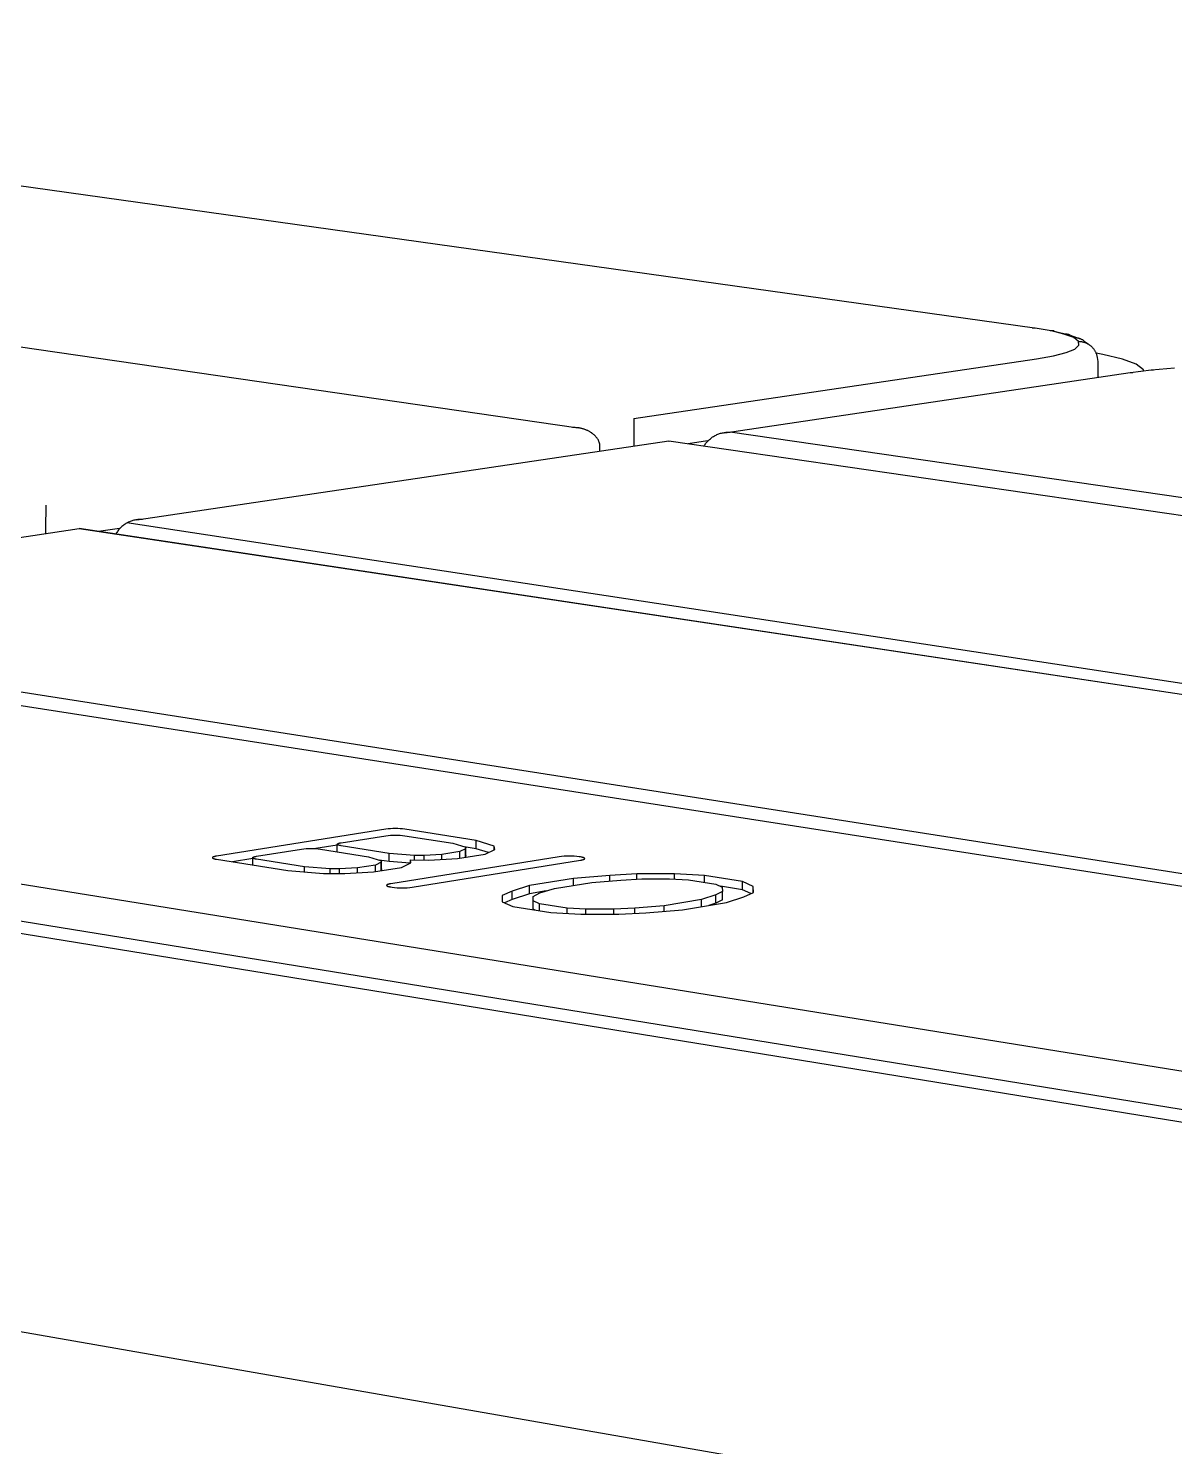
# Model space of a CAD drawing. Header units: millimetres. Extents: x 1287 to 5317, y -239 to 2577.
# Drawn here: x 2358.3 to 2470.3, y 883.4 to 1022.1 of the extents above; entities that cross this region are included whole.
import ezdxf

# ---------------------------------------------------------------- set-up
doc = ezdxf.new("R2010")
doc.units = ezdxf.units.MM
doc.header["$MEASUREMENT"] = 0
doc.layers.add('Domyślny', color=7, linetype='Continuous', true_color=0x000000)
doc.layers.add('Utwórz2D linie widoczne', color=7, linetype='Continuous', true_color=0x000000)

msp = doc.modelspace()

# ---------------------------------------------------------------- linework, layer by layer
at = {"layer": 'Domyślny'}
for p, q in [((2459.48, 992.18), (2458.27, 992.51)), ((2460.48, 991.84), (2459.48, 992.18)), ((2460.91, 991.47), (2460.48, 991.84)), ((2460.96, 991.1), (2460.91, 991.47)), ((2417.45, 983.95), (2456.8, 989.76)), ((2456.8, 989.76), (2458.48, 990.05)), ((2458.48, 990.05), (2459.73, 990.38)), ((2459.73, 990.38), (2460.57, 990.73)), ((2460.57, 990.73), (2460.96, 991.1)), ((2462.8, 989.52), (2462.82, 987.96)), ((2693.72, 944.02), (2426.87, 982.59)), ((2630.53, 932.98), (2363.23, 973.17)), ((2636.86, 932.8), (2367.9, 973.73)), ((2577.56, 922.8), (2308.34, 964.87)), ((2259.11, 954.31), (2503.14, 915))]:
    msp.add_line(p, q, dxfattribs=at)
at = {"layer": 'Utwórz2D linie widoczne'}
for p, q in [((2247.86, 1022.07), (2456.61, 992.8)), ((2182.69, 1016.28), (2412, 983.03)), ((2456.39, 992.79), (2456.42, 992.8)), ((2456.42, 992.8), (2456.46, 992.8)), ((2456.46, 992.8), (2456.49, 992.8)), ((2456.49, 992.8), (2456.52, 992.8)), ((2456.52, 992.8), (2456.55, 992.8)), ((2456.55, 992.8), (2456.58, 992.8)), ((2456.58, 992.8), (2456.62, 992.8)), ((2456.62, 992.8), (2456.65, 992.79)), ((2456.65, 992.79), (2456.68, 992.79)), ((2456.68, 992.79), (2458.45, 992.5)), ((2458.18, 992.51), (2458.14, 992.5)), ((2458.22, 992.51), (2458.18, 992.51)), ((2458.26, 992.51), (2458.22, 992.51)), ((2458.31, 992.51), (2458.26, 992.51)), ((2458.35, 992.51), (2458.31, 992.51)), ((2458.39, 992.5), (2458.35, 992.51)), ((2458.43, 992.5), (2458.39, 992.5)), ((2458.47, 992.49), (2458.43, 992.5)), ((2458.51, 992.49), (2458.47, 992.49)), ((2458.55, 992.48), (2458.51, 992.49)), ((2458.55, 992.48), (2459.89, 992.15)), ((2459.53, 992.19), (2459.48, 992.18)), ((2459.58, 992.19), (2459.53, 992.19)), ((2459.62, 992.19), (2459.58, 992.19)), ((2459.67, 992.18), (2459.62, 992.19)), ((2459.72, 992.18), (2459.67, 992.18)), ((2459.77, 992.17), (2459.72, 992.18)), ((2459.82, 992.17), (2459.77, 992.17)), ((2459.86, 992.16), (2459.82, 992.17)), ((2459.91, 992.15), (2459.86, 992.16)), ((2459.96, 992.14), (2459.91, 992.15)), ((2460.01, 992.12), (2459.96, 992.14)), ((2460.05, 992.11), (2460.01, 992.12)), ((2460.1, 992.09), (2460.05, 992.11)), ((2460.1, 992.09), (2461.07, 991.73)), ((2460.47, 991.84), (2460.41, 991.83)), ((2460.52, 991.84), (2460.47, 991.84)), ((2460.58, 991.83), (2460.52, 991.84)), ((2460.64, 991.83), (2460.58, 991.83)), ((2460.69, 991.82), (2460.64, 991.83)), ((2460.75, 991.81), (2460.69, 991.82)), ((2460.81, 991.8), (2460.75, 991.81)), ((2460.86, 991.79), (2460.81, 991.8)), ((2460.92, 991.78), (2460.86, 991.79)), ((2460.91, 991.47), (2460.97, 991.47)), ((2460.97, 991.76), (2460.92, 991.78)), ((2461.02, 991.75), (2460.97, 991.76)), ((2460.97, 991.47), (2461.04, 991.47)), ((2461.08, 991.73), (2461.02, 991.75)), ((2461.04, 991.47), (2461.1, 991.46)), ((2461.13, 991.71), (2461.08, 991.73)), ((2461.1, 991.46), (2461.16, 991.46)), ((2461.18, 991.68), (2461.13, 991.71)), ((2461.16, 991.46), (2461.22, 991.45)), ((2461.23, 991.66), (2461.18, 991.68)), ((2461.22, 991.45), (2461.28, 991.44)), ((2461.28, 991.63), (2461.23, 991.66)), ((2461.33, 991.61), (2461.28, 991.63)), ((2461.28, 991.44), (2461.35, 991.42)), ((2461.38, 991.58), (2461.33, 991.61)), ((2461.35, 991.42), (2461.41, 991.41)), ((2461.43, 991.54), (2461.38, 991.58)), ((2461.41, 991.41), (2461.47, 991.39)), ((2461.48, 991.51), (2461.43, 991.54)), ((2461.47, 991.39), (2461.53, 991.37)), ((2461.48, 991.51), (2461.96, 991.16)), ((2461.53, 991.37), (2461.59, 991.35)), ((2461.59, 991.35), (2461.64, 991.33)), ((2461.64, 991.33), (2461.7, 991.3)), ((2461.7, 991.3), (2461.76, 991.28)), ((2461.76, 991.28), (2461.81, 991.25)), ((2461.81, 991.25), (2461.87, 991.22)), ((2461.87, 991.22), (2461.92, 991.18)), ((2461.92, 991.18), (2461.97, 991.15)), ((2461.97, 991.15), (2462.02, 991.11)), ((2462.02, 991.11), (2462.07, 991.08)), ((2462.07, 991.08), (2462.12, 991.04)), ((2462.12, 991.04), (2462.17, 991)), ((2462.17, 991), (2462.21, 990.95)), ((2462.21, 990.95), (2462.26, 990.91)), ((2462.26, 990.91), (2462.3, 990.86)), ((2462.3, 990.86), (2462.34, 990.81)), ((2462.34, 990.81), (2462.38, 990.77)), ((2462.38, 990.77), (2462.42, 990.72)), ((2462.42, 990.72), (2462.45, 990.66)), ((2462.45, 990.66), (2462.49, 990.61)), ((2462.49, 990.61), (2462.52, 990.56)), ((2462.52, 990.56), (2462.55, 990.5)), ((2462.55, 990.5), (2462.58, 990.45)), ((2462.58, 990.45), (2462.6, 990.39)), ((2462.6, 990.39), (2462.63, 990.33)), ((2462.63, 990.33), (2462.65, 990.28)), ((2463.29, 990.2), (2462.64, 990.31)), ((2462.65, 990.28), (2462.67, 990.22)), ((2462.67, 990.22), (2462.69, 990.16)), ((2462.69, 990.16), (2462.71, 990.1)), ((2462.71, 990.1), (2462.72, 990.04)), ((2462.72, 990.04), (2462.73, 989.97)), ((2462.73, 989.97), (2462.74, 989.91)), ((2462.74, 989.91), (2462.8, 989.52)), ((2465.21, 989.74), (2463.29, 990.2)), ((2426.33, 982.55), (2465.96, 988.43)), ((2466.55, 989.24), (2465.21, 989.74)), ((2465.96, 988.43), (2465.99, 988.43)), ((2465.99, 988.43), (2466.01, 988.44)), ((2466.01, 988.44), (2468.03, 988.69)), ((2466.01, 988.44), (2466.04, 988.44)), ((2466.04, 988.44), (2466.07, 988.44)), ((2466.07, 988.44), (2466.1, 988.44)), ((2466.1, 988.44), (2466.13, 988.44)), ((2466.13, 988.44), (2466.16, 988.44)), ((2466.16, 988.44), (2466.19, 988.43)), ((2466.19, 988.43), (2466.22, 988.43)), ((2467.27, 988.71), (2466.55, 989.24)), ((2467.29, 988.59), (2467.27, 988.71)), ((2468.03, 988.69), (2468.05, 988.69)), ((2468.05, 988.69), (2468.07, 988.69)), ((2468.06, 988.69), (2470.32, 988.88)), ((2468.07, 988.69), (2468.09, 988.69)), ((2468.09, 988.69), (2468.11, 988.69)), ((2468.11, 988.69), (2468.13, 988.69)), ((2468.13, 988.69), (2468.15, 988.69)), ((2468.15, 988.69), (2468.17, 988.69)), ((2468.17, 988.69), (2468.2, 988.69)), ((2468.2, 988.69), (2468.22, 988.68)), ((2468.22, 988.68), (2468.24, 988.68)), ((2411.59, 983.06), (2411.46, 983.06)), ((2411.72, 983.06), (2411.59, 983.06)), ((2411.85, 983.04), (2411.72, 983.06)), ((2411.91, 983.04), (2411.85, 983.04)), ((2411.98, 983.03), (2411.91, 983.04)), ((2412.04, 983.02), (2411.98, 983.03)), ((2412.11, 983.01), (2412.04, 983.02)), ((2412.17, 983), (2412.11, 983.01)), ((2412.24, 982.98), (2412.17, 983)), ((2412.3, 982.97), (2412.24, 982.98)), ((2412.36, 982.95), (2412.3, 982.97)), ((2412.43, 982.94), (2412.36, 982.95)), ((2412.49, 982.92), (2412.43, 982.94)), ((2412.55, 982.9), (2412.49, 982.92)), ((2412.6, 982.88), (2412.55, 982.9)), ((2412.66, 982.87), (2412.6, 982.88)), ((2412.71, 982.84), (2412.66, 982.87)), ((2412.77, 982.82), (2412.71, 982.84)), ((2417.45, 983.95), (2417.46, 981.68)), ((2368.87, 974.02), (2420.88, 981.74)), ((2412.83, 982.8), (2412.77, 982.82)), ((2412.88, 982.78), (2412.83, 982.8)), ((2412.94, 982.75), (2412.88, 982.78)), ((2412.99, 982.73), (2412.94, 982.75)), ((2413.04, 982.7), (2412.99, 982.73)), ((2413.1, 982.67), (2413.04, 982.7)), ((2413.15, 982.64), (2413.1, 982.67)), ((2413.2, 982.61), (2413.15, 982.64)), ((2413.25, 982.58), (2413.2, 982.61)), ((2413.3, 982.55), (2413.25, 982.58)), ((2413.35, 982.52), (2413.3, 982.55)), ((2413.39, 982.48), (2413.35, 982.52)), ((2413.44, 982.45), (2413.39, 982.48)), ((2413.48, 982.42), (2413.44, 982.45)), ((2413.52, 982.38), (2413.48, 982.42)), ((2413.56, 982.35), (2413.52, 982.38)), ((2413.6, 982.31), (2413.56, 982.35)), ((2413.64, 982.28), (2413.6, 982.31)), ((2413.68, 982.24), (2413.64, 982.28)), ((2413.71, 982.2), (2413.68, 982.24)), ((2413.75, 982.16), (2413.71, 982.2)), ((2413.78, 982.12), (2413.75, 982.16)), ((2413.81, 982.08), (2413.78, 982.12)), ((2413.84, 982.04), (2413.81, 982.08)), ((2413.87, 982), (2413.84, 982.04)), ((2413.9, 981.95), (2413.87, 982)), ((2413.93, 981.91), (2413.9, 981.95)), ((2413.95, 981.87), (2413.93, 981.91)), ((2413.98, 981.82), (2413.95, 981.87)), ((2414, 981.78), (2413.98, 981.82)), ((2414.02, 981.73), (2414, 981.78)), ((2414.04, 981.69), (2414.02, 981.73)), ((2414.05, 981.64), (2414.04, 981.69)), ((2414.07, 981.6), (2414.05, 981.64)), ((2414.08, 981.57), (2414.07, 981.6)), ((2414.08, 981.55), (2414.08, 981.57)), ((2414.1, 981.5), (2414.08, 981.55)), ((2414.11, 981.46), (2414.1, 981.5)), ((2414.12, 981.41), (2414.11, 981.46)), ((2417.46, 981.68), (2417.46, 981.23)), ((2420.88, 981.74), (2420.88, 981.73)), ((2420.88, 981.74), (2688.37, 942.94)), ((2420.88, 981.73), (2420.88, 981.73)), ((2420.88, 981.73), (2420.88, 981.72)), ((2420.88, 981.72), (2420.88, 981.71)), ((2420.88, 981.71), (2420.89, 981.71)), ((2420.89, 981.71), (2420.89, 981.7)), ((2420.89, 981.7), (2420.89, 981.7)), ((2424.65, 981.75), (2422.75, 981.47)), ((2424.41, 981.4), (2424.47, 981.48)), ((2424.47, 981.48), (2424.52, 981.55)), ((2424.52, 981.55), (2424.59, 981.63)), ((2424.59, 981.63), (2424.65, 981.7)), ((2424.65, 981.7), (2424.71, 981.77)), ((2424.71, 981.77), (2424.78, 981.83)), ((2424.78, 981.83), (2424.85, 981.9)), ((2424.85, 981.9), (2424.93, 981.96)), ((2424.93, 981.96), (2425, 982.02)), ((2425, 982.02), (2425.08, 982.08)), ((2425.08, 982.08), (2425.15, 982.13)), ((2425.15, 982.13), (2425.23, 982.18)), ((2425.23, 982.18), (2425.32, 982.23)), ((2425.32, 982.23), (2425.4, 982.27)), ((2425.4, 982.27), (2425.49, 982.32)), ((2425.49, 982.32), (2425.57, 982.36)), ((2425.57, 982.36), (2425.66, 982.39)), ((2425.66, 982.39), (2425.75, 982.43)), ((2425.75, 982.43), (2425.84, 982.46)), ((2425.84, 982.46), (2425.93, 982.49)), ((2425.93, 982.49), (2426.02, 982.51)), ((2426.02, 982.51), (2426.12, 982.53)), ((2426.12, 982.53), (2426.21, 982.55)), ((2426.21, 982.55), (2426.3, 982.57)), ((2426.3, 982.57), (2426.4, 982.58)), ((2426.4, 982.58), (2426.49, 982.59)), ((2426.49, 982.59), (2426.59, 982.59)), ((2426.59, 982.59), (2426.68, 982.59)), ((2426.68, 982.59), (2426.78, 982.59)), ((2426.78, 982.59), (2426.87, 982.59)), ((2414.12, 981.37), (2414.12, 981.41)), ((2414.13, 981.32), (2414.12, 981.37)), ((2414.13, 981.27), (2414.13, 981.32)), ((2414.13, 981.25), (2414.13, 981.27)), ((2414.13, 981.23), (2414.13, 981.25)), ((2414.14, 981.2), (2414.13, 981.23)), ((2414.14, 981.18), (2414.14, 981.2)), ((2414.14, 980.74), (2414.14, 981.18)), ((2424.31, 981.24), (2424.36, 981.32)), ((2424.36, 981.32), (2424.41, 981.4)), ((2359.98, 973.15), (2360, 975.47)), ((2309.35, 965.18), (2363.23, 973.18)), ((2359.98, 972.7), (2359.98, 973.15)), ((2363.23, 973.18), (2363.23, 973.14)), ((2363.23, 973.18), (2631.13, 932.94)), ((2367.17, 973.2), (2365.1, 972.9)), ((2367.2, 973.18), (2367.13, 973.11)), ((2367.26, 973.25), (2367.2, 973.18)), ((2367.33, 973.32), (2367.26, 973.25)), ((2367.4, 973.38), (2367.33, 973.32)), ((2367.48, 973.44), (2367.4, 973.38)), ((2367.55, 973.5), (2367.48, 973.44)), ((2367.63, 973.56), (2367.55, 973.5)), ((2367.71, 973.61), (2367.63, 973.56)), ((2367.79, 973.66), (2367.71, 973.61)), ((2367.87, 973.71), (2367.79, 973.66)), ((2367.95, 973.75), (2367.87, 973.71)), ((2368.04, 973.8), (2367.95, 973.75)), ((2368.13, 973.84), (2368.04, 973.8)), ((2368.21, 973.87), (2368.13, 973.84)), ((2368.3, 973.9), (2368.21, 973.87)), ((2368.39, 973.94), (2368.3, 973.9)), ((2368.48, 973.96), (2368.39, 973.94)), ((2368.58, 973.99), (2368.48, 973.96)), ((2368.67, 974.01), (2368.58, 973.99)), ((2368.76, 974.02), (2368.67, 974.01)), ((2368.86, 974.04), (2368.76, 974.02)), ((2368.95, 974.05), (2368.86, 974.04)), ((2369.05, 974.06), (2368.95, 974.05)), ((2369.14, 974.06), (2369.05, 974.06)), ((2369.24, 974.06), (2369.14, 974.06)), ((2369.33, 974.06), (2369.24, 974.06)), ((2369.43, 974.06), (2369.33, 974.06)), ((2366.85, 972.72), (2366.8, 972.64)), ((2366.9, 972.81), (2366.85, 972.72)), ((2366.96, 972.88), (2366.9, 972.81)), ((2367.01, 972.96), (2366.96, 972.88)), ((2367.07, 973.04), (2367.01, 972.96)), ((2367.13, 973.11), (2367.07, 973.04)), ((2303.51, 964.31), (2571.66, 922.55)), ((2501.6, 911.44), (2257.5, 951.03)), ((2253.8, 950.48), (2497.9, 910.8)), ((2393.21, 943.79), (2376.64, 941.16)), ((2388.84, 942.47), (2393.21, 943.16)), ((2393.44, 943.82), (2393.21, 943.79)), ((2393.21, 943.16), (2393.44, 943.19)), ((2393.67, 943.84), (2393.44, 943.82)), ((2393.44, 943.19), (2393.67, 943.21)), ((2393.9, 943.85), (2393.67, 943.84)), ((2393.67, 943.21), (2393.91, 943.22)), ((2394.14, 943.85), (2393.9, 943.85)), ((2393.91, 943.22), (2394.14, 943.22)), ((2394.37, 943.85), (2394.14, 943.85)), ((2394.14, 943.22), (2394.37, 943.22)), ((2394.6, 943.84), (2394.37, 943.85)), ((2394.37, 943.22), (2394.61, 943.21)), ((2394.84, 943.82), (2394.6, 943.84)), ((2394.61, 943.21), (2394.84, 943.19)), ((2395.07, 943.79), (2394.84, 943.82)), ((2394.84, 943.19), (2395.07, 943.16)), ((2402.04, 942.69), (2395.07, 943.79)), ((2395.07, 943.16), (2399.75, 942.42)), ((2402.04, 941.89), (2402.04, 942.69)), ((2403.8, 942.14), (2402.04, 942.69)), ((2380.57, 941.15), (2384.96, 941.85)), ((2384.96, 941.85), (2385.19, 941.88)), ((2385.19, 941.88), (2385.43, 941.9)), ((2385.43, 941.9), (2385.66, 941.91)), ((2385.66, 941.91), (2385.9, 941.91)), ((2385.9, 941.91), (2386.13, 941.91)), ((2386.13, 941.91), (2386.36, 941.9)), ((2388.46, 942.24), (2386.35, 941.9)), ((2386.36, 941.9), (2386.6, 941.88)), ((2386.6, 941.88), (2386.83, 941.85)), ((2386.83, 941.85), (2391.51, 941.11)), ((2388.46, 942.34), (2388.47, 942.35)), ((2388.46, 942.33), (2388.46, 942.34)), ((2388.46, 942.34), (2388.46, 942.34)), ((2388.46, 942.34), (2388.46, 942.34)), ((2388.46, 942.34), (2388.46, 942.34)), ((2388.46, 942.34), (2388.46, 942.34)), ((2388.46, 942.34), (2388.46, 942.34)), ((2388.46, 942.34), (2388.46, 942.34)), ((2388.46, 942.32), (2388.46, 942.33)), ((2388.46, 942.33), (2388.46, 942.33)), ((2388.46, 942.33), (2388.46, 942.33)), ((2388.46, 942.33), (2388.46, 942.33)), ((2388.46, 942.33), (2388.46, 942.33)), ((2388.46, 942.33), (2388.46, 942.33)), ((2388.46, 942.33), (2388.46, 942.33)), ((2388.46, 942.31), (2388.46, 942.32)), ((2388.46, 942.32), (2388.46, 942.32)), ((2388.46, 942.32), (2388.46, 942.32)), ((2388.46, 942.32), (2388.46, 942.32)), ((2388.46, 942.32), (2388.46, 942.32)), ((2388.46, 942.32), (2388.46, 942.32)), ((2388.46, 942.32), (2388.46, 942.32)), ((2388.46, 942.32), (2388.46, 942.32)), ((2388.46, 941.59), (2388.46, 942.32)), ((2388.46, 942.3), (2388.46, 942.31)), ((2388.46, 942.31), (2388.46, 942.31)), ((2388.46, 942.31), (2388.46, 942.31)), ((2388.46, 942.31), (2388.46, 942.31)), ((2388.46, 942.31), (2388.46, 942.31)), ((2388.46, 942.31), (2388.46, 942.31)), ((2388.46, 942.31), (2388.46, 942.31)), ((2388.47, 942.3), (2388.46, 942.3)), ((2388.46, 942.3), (2388.46, 942.3)), ((2388.46, 942.3), (2388.46, 942.3)), ((2388.46, 942.3), (2388.46, 942.3)), ((2388.46, 942.3), (2388.46, 942.3)), ((2388.46, 942.3), (2388.46, 942.3)), ((2388.47, 942.35), (2388.47, 942.36)), ((2388.47, 942.36), (2388.48, 942.36)), ((2388.47, 942.35), (2388.47, 942.35)), ((2388.47, 942.35), (2388.47, 942.35)), ((2388.47, 942.35), (2388.47, 942.35)), ((2388.47, 942.35), (2388.47, 942.35)), ((2388.47, 942.35), (2388.47, 942.35)), ((2388.47, 942.35), (2388.47, 942.35)), ((2388.47, 942.35), (2388.47, 942.35)), ((2388.47, 942.29), (2388.47, 942.3)), ((2388.47, 942.3), (2388.47, 942.3)), ((2388.48, 942.29), (2388.47, 942.29)), ((2388.47, 942.29), (2388.47, 942.29)), ((2388.47, 942.29), (2388.47, 942.29)), ((2388.47, 942.29), (2388.47, 942.29)), ((2388.47, 942.29), (2388.47, 942.29)), ((2388.47, 942.29), (2388.47, 942.29)), ((2388.48, 942.36), (2388.49, 942.37)), ((2388.48, 942.36), (2388.48, 942.36)), ((2388.48, 942.36), (2388.48, 942.36)), ((2388.48, 942.36), (2388.48, 942.36)), ((2388.48, 942.28), (2388.48, 942.29)), ((2388.49, 942.28), (2388.48, 942.28)), ((2388.48, 942.28), (2388.48, 942.28)), ((2388.48, 942.28), (2388.48, 942.28)), ((2388.48, 942.28), (2388.48, 942.28)), ((2388.49, 942.37), (2388.49, 942.37)), ((2388.49, 942.37), (2388.5, 942.37)), ((2388.49, 942.27), (2388.49, 942.28)), ((2388.5, 942.27), (2388.49, 942.27)), ((2388.5, 942.37), (2388.5, 942.38)), ((2388.5, 942.38), (2388.51, 942.38)), ((2388.5, 942.37), (2388.5, 942.37)), ((2388.5, 942.26), (2388.5, 942.27)), ((2388.5, 942.27), (2388.5, 942.27)), ((2388.51, 942.26), (2388.5, 942.26)), ((2388.51, 942.38), (2388.51, 942.38)), ((2388.51, 942.38), (2388.52, 942.38)), ((2388.52, 942.26), (2388.51, 942.26)), ((2388.51, 942.26), (2388.51, 942.26)), ((2388.52, 942.38), (2388.53, 942.39)), ((2388.53, 942.25), (2388.52, 942.26)), ((2388.53, 942.39), (2388.54, 942.39)), ((2388.54, 942.25), (2388.53, 942.25)), ((2388.54, 942.39), (2388.55, 942.4)), ((2388.55, 942.24), (2388.54, 942.25)), ((2388.55, 942.4), (2388.56, 942.4)), ((2388.57, 942.24), (2388.55, 942.24)), ((2388.56, 942.4), (2388.58, 942.41)), ((2388.58, 942.23), (2388.57, 942.24)), ((2388.58, 942.41), (2388.59, 942.41)), ((2388.59, 942.23), (2388.58, 942.23)), ((2388.59, 942.41), (2388.62, 942.42)), ((2388.62, 942.22), (2388.59, 942.23)), ((2388.62, 942.42), (2388.65, 942.43)), ((2388.66, 942.21), (2388.62, 942.22)), ((2388.65, 942.43), (2388.69, 942.44)), ((2388.69, 942.2), (2388.66, 942.21)), ((2388.69, 942.44), (2388.72, 942.45)), ((2388.73, 942.19), (2388.69, 942.2)), ((2388.72, 942.45), (2388.76, 942.45)), ((2388.76, 942.19), (2388.73, 942.19)), ((2388.76, 942.45), (2388.84, 942.47)), ((2388.84, 942.17), (2388.76, 942.19)), ((2393.52, 941.43), (2388.84, 942.17)), ((2393.53, 940.63), (2393.52, 941.43)), ((2396.02, 941.23), (2393.52, 941.43)), ((2398.68, 941.33), (2396.95, 941.23)), ((2400.44, 941.61), (2398.68, 941.33)), ((2398.68, 940.85), (2398.68, 941.33)), ((2399.75, 942.42), (2401.01, 942.03)), ((2400.21, 940.93), (2402.92, 941.37)), ((2401, 941.88), (2400.44, 941.61)), ((2400.44, 940.97), (2400.44, 941.61)), ((2402.04, 941.89), (2400.86, 942.08)), ((2401.01, 942.03), (2401, 941.88)), ((2401, 941.08), (2401, 941.88)), ((2401.01, 941.23), (2401.01, 942.03)), ((2403.23, 941.52), (2402.04, 941.89)), ((2402.92, 941.37), (2403.85, 941.81)), ((2403.8, 941.79), (2403.8, 942.14)), ((2403.85, 941.81), (2403.8, 942.14)), ((2376.26, 941.02), (2376.25, 941.02)), ((2376.25, 941.02), (2376.25, 941.02)), ((2376.25, 941.02), (2376.25, 941.02)), ((2376.25, 941.02), (2376.25, 941.02)), ((2376.25, 941.02), (2376.25, 941.01)), ((2376.25, 941.01), (2376.25, 941.01)), ((2376.25, 941.01), (2376.25, 941.01)), ((2376.25, 941.01), (2376.25, 941.01)), ((2376.25, 941.01), (2376.25, 941.01)), ((2376.25, 941.01), (2376.25, 941.01)), ((2376.25, 941.01), (2376.25, 941.01)), ((2376.25, 941.01), (2376.25, 941.01)), ((2376.25, 941.01), (2376.25, 941)), ((2376.25, 941), (2376.26, 941)), ((2376.27, 941.04), (2376.26, 941.04)), ((2376.26, 941.04), (2376.26, 941.04)), ((2376.26, 941.04), (2376.26, 941.04)), ((2376.26, 941.04), (2376.26, 941.03)), ((2376.26, 941.03), (2376.26, 941.03)), ((2376.26, 941.03), (2376.26, 941.03)), ((2376.26, 941.03), (2376.26, 941.03)), ((2376.26, 941.03), (2376.26, 941.03)), ((2376.26, 941.03), (2376.26, 941.03)), ((2376.26, 941.03), (2376.26, 941.03)), ((2376.26, 941.03), (2376.26, 941.02)), ((2376.26, 941.02), (2376.26, 941.02)), ((2376.26, 941.02), (2376.26, 941.02)), ((2376.26, 941), (2376.26, 941)), ((2376.26, 941), (2376.26, 941)), ((2376.26, 941), (2376.26, 941)), ((2376.26, 941), (2376.26, 941)), ((2376.26, 941), (2376.26, 941)), ((2376.26, 941), (2376.26, 940.99)), ((2376.26, 940.99), (2376.26, 940.99)), ((2376.26, 940.99), (2376.26, 940.99)), ((2376.26, 940.99), (2376.26, 940.99)), ((2376.26, 940.99), (2376.26, 940.99)), ((2376.26, 940.99), (2376.26, 940.99)), ((2376.26, 940.99), (2376.26, 940.99)), ((2376.26, 940.99), (2376.26, 940.98)), ((2376.26, 940.98), (2376.27, 940.98)), ((2376.28, 941.05), (2376.27, 941.05)), ((2376.27, 941.05), (2376.27, 941.05)), ((2376.27, 941.05), (2376.27, 941.05)), ((2376.27, 941.05), (2376.27, 941.04)), ((2376.27, 941.04), (2376.27, 941.04)), ((2376.27, 941.04), (2376.27, 941.04)), ((2376.27, 941.04), (2376.27, 941.04)), ((2376.27, 941.04), (2376.27, 941.04)), ((2376.27, 940.98), (2376.27, 940.98)), ((2376.27, 940.98), (2376.27, 940.98)), ((2376.27, 940.98), (2376.27, 940.98)), ((2376.27, 940.98), (2376.27, 940.98)), ((2376.27, 940.98), (2376.27, 940.98)), ((2376.27, 940.98), (2376.27, 940.98)), ((2376.27, 940.98), (2376.27, 940.97)), ((2376.27, 940.97), (2376.28, 940.97)), ((2376.29, 941.06), (2376.28, 941.06)), ((2376.28, 941.06), (2376.28, 941.05)), ((2376.28, 941.05), (2376.28, 941.05)), ((2376.28, 940.97), (2376.28, 940.97)), ((2376.28, 940.97), (2376.28, 940.97)), ((2376.28, 940.97), (2376.28, 940.97)), ((2376.28, 940.97), (2376.29, 940.96)), ((2376.3, 941.07), (2376.29, 941.06)), ((2376.29, 941.06), (2376.29, 941.06)), ((2376.29, 941.06), (2376.29, 941.06)), ((2376.29, 940.96), (2376.29, 940.96)), ((2376.29, 940.96), (2376.3, 940.96)), ((2376.31, 941.07), (2376.3, 941.07)), ((2376.3, 941.07), (2376.3, 941.07)), ((2376.3, 940.96), (2376.3, 940.96)), ((2376.3, 940.96), (2376.31, 940.95)), ((2376.32, 941.08), (2376.31, 941.07)), ((2376.31, 941.07), (2376.31, 941.07)), ((2376.31, 940.95), (2376.31, 940.95)), ((2376.31, 940.95), (2376.32, 940.95)), ((2376.33, 941.08), (2376.32, 941.08)), ((2376.32, 940.95), (2376.33, 940.94)), ((2376.34, 941.09), (2376.33, 941.08)), ((2376.33, 940.94), (2376.34, 940.94)), ((2376.35, 941.09), (2376.34, 941.09)), ((2376.34, 940.94), (2376.35, 940.93)), ((2376.36, 941.1), (2376.35, 941.09)), ((2376.35, 940.93), (2376.36, 940.93)), ((2376.38, 941.1), (2376.36, 941.1)), ((2376.36, 940.93), (2376.37, 940.92)), ((2376.37, 940.92), (2376.39, 940.92)), ((2376.39, 941.11), (2376.38, 941.1)), ((2376.42, 941.11), (2376.39, 941.11)), ((2376.39, 940.92), (2376.42, 940.91)), ((2376.45, 941.12), (2376.42, 941.11)), ((2376.42, 940.91), (2376.45, 940.9)), ((2376.49, 941.13), (2376.45, 941.12)), ((2376.45, 940.9), (2376.49, 940.89)), ((2376.52, 941.14), (2376.49, 941.13)), ((2376.49, 940.89), (2376.52, 940.88)), ((2376.56, 941.15), (2376.52, 941.14)), ((2376.52, 940.88), (2376.56, 940.88)), ((2376.64, 941.16), (2376.56, 941.15)), ((2376.56, 940.88), (2376.64, 940.86)), ((2376.64, 940.86), (2383.61, 939.75)), ((2380.19, 940.92), (2378.23, 940.61)), ((2380.19, 941.02), (2380.19, 941.03)), ((2380.19, 941.03), (2380.19, 941.03)), ((2380.19, 941.03), (2380.19, 941.03)), ((2380.19, 941.03), (2380.19, 941.03)), ((2380.19, 941.03), (2380.2, 941.03)), ((2380.19, 941.01), (2380.19, 941.02)), ((2380.19, 941.02), (2380.19, 941.02)), ((2380.19, 941.02), (2380.19, 941.02)), ((2380.19, 941.02), (2380.19, 941.02)), ((2380.19, 941.02), (2380.19, 941.02)), ((2380.19, 941.02), (2380.19, 941.02)), ((2380.19, 941.02), (2380.19, 941.02)), ((2380.19, 941.02), (2380.19, 941.02)), ((2380.19, 941), (2380.19, 941.01)), ((2380.19, 941.01), (2380.19, 941.01)), ((2380.19, 941.01), (2380.19, 941.01)), ((2380.19, 941.01), (2380.19, 941.01)), ((2380.19, 941.01), (2380.19, 941.01)), ((2380.19, 941.01), (2380.19, 941.01)), ((2380.19, 941.01), (2380.19, 941.01)), ((2380.19, 940.3), (2380.19, 941.01)), ((2380.19, 940.99), (2380.19, 941)), ((2380.19, 941), (2380.19, 941)), ((2380.19, 941), (2380.19, 941)), ((2380.19, 941), (2380.19, 941)), ((2380.19, 941), (2380.19, 941)), ((2380.19, 941), (2380.19, 941)), ((2380.19, 941), (2380.19, 941)), ((2380.19, 940.98), (2380.19, 940.99)), ((2380.19, 940.99), (2380.19, 940.99)), ((2380.19, 940.99), (2380.19, 940.99)), ((2380.19, 940.99), (2380.19, 940.99)), ((2380.19, 940.99), (2380.19, 940.99)), ((2380.19, 940.99), (2380.19, 940.99)), ((2380.19, 940.99), (2380.19, 940.99)), ((2380.19, 940.99), (2380.19, 940.99)), ((2380.2, 940.98), (2380.19, 940.98)), ((2380.19, 940.98), (2380.19, 940.98)), ((2380.19, 940.98), (2380.19, 940.98)), ((2380.2, 941.03), (2380.2, 941.04)), ((2380.2, 941.04), (2380.2, 941.04)), ((2380.2, 941.04), (2380.2, 941.04)), ((2380.2, 941.04), (2380.2, 941.04)), ((2380.2, 941.04), (2380.2, 941.04)), ((2380.2, 941.04), (2380.21, 941.04)), ((2380.2, 941.03), (2380.2, 941.03)), ((2380.2, 941.03), (2380.2, 941.03)), ((2380.2, 940.97), (2380.2, 940.98)), ((2380.2, 940.98), (2380.2, 940.98)), ((2380.2, 940.98), (2380.2, 940.98)), ((2380.2, 940.98), (2380.2, 940.98)), ((2380.21, 940.97), (2380.2, 940.97)), ((2380.2, 940.97), (2380.2, 940.97)), ((2380.2, 940.97), (2380.2, 940.97)), ((2380.2, 940.97), (2380.2, 940.97)), ((2380.21, 941.04), (2380.21, 941.05)), ((2380.21, 941.05), (2380.21, 941.05)), ((2380.21, 941.05), (2380.22, 941.05)), ((2380.21, 941.04), (2380.21, 941.04)), ((2380.21, 940.96), (2380.21, 940.97)), ((2380.21, 940.97), (2380.21, 940.97)), ((2380.21, 940.97), (2380.21, 940.97)), ((2380.22, 940.96), (2380.21, 940.96)), ((2380.22, 941.05), (2380.23, 941.06)), ((2380.22, 941.05), (2380.22, 941.05)), ((2380.22, 940.95), (2380.22, 940.96)), ((2380.22, 940.96), (2380.22, 940.96)), ((2380.23, 940.95), (2380.22, 940.95)), ((2380.23, 941.06), (2380.23, 941.06)), ((2380.23, 941.06), (2380.23, 941.06)), ((2380.23, 941.06), (2380.24, 941.06)), ((2380.24, 940.95), (2380.23, 940.95)), ((2380.23, 940.95), (2380.23, 940.95)), ((2380.24, 941.06), (2380.24, 941.07)), ((2380.24, 941.07), (2380.25, 941.07)), ((2380.24, 940.94), (2380.24, 940.95)), ((2380.25, 940.94), (2380.24, 940.94)), ((2380.25, 941.07), (2380.26, 941.07)), ((2380.26, 940.94), (2380.25, 940.94)), ((2380.26, 941.07), (2380.27, 941.08)), ((2380.27, 940.93), (2380.26, 940.94)), ((2380.27, 941.08), (2380.28, 941.08)), ((2380.28, 940.93), (2380.27, 940.93)), ((2380.28, 941.08), (2380.3, 941.09)), ((2380.29, 940.92), (2380.28, 940.93)), ((2380.31, 940.92), (2380.29, 940.92)), ((2380.3, 941.09), (2380.31, 941.09)), ((2380.31, 941.09), (2380.32, 941.1)), ((2380.32, 940.91), (2380.31, 940.92)), ((2380.32, 941.1), (2380.35, 941.11)), ((2380.35, 940.9), (2380.32, 940.91)), ((2380.35, 941.11), (2380.39, 941.12)), ((2380.38, 940.89), (2380.35, 940.9)), ((2380.42, 940.89), (2380.38, 940.89)), ((2380.39, 941.12), (2380.42, 941.13)), ((2380.42, 941.13), (2380.46, 941.13)), ((2380.45, 940.88), (2380.42, 940.89)), ((2380.49, 940.87), (2380.45, 940.88)), ((2380.46, 941.13), (2380.49, 941.14)), ((2380.49, 941.14), (2380.57, 941.15)), ((2380.57, 940.86), (2380.49, 940.87)), ((2385.25, 940.11), (2380.57, 940.86)), ((2385.25, 939.62), (2385.25, 940.11)), ((2387.75, 939.91), (2385.25, 940.11)), ((2387.75, 939.47), (2387.75, 939.91)), ((2388.69, 939.91), (2387.75, 939.91)), ((2390.42, 940.01), (2388.69, 939.91)), ((2388.69, 939.47), (2388.69, 939.91)), ((2392.19, 940.29), (2390.42, 940.01)), ((2390.42, 939.53), (2390.42, 940.01)), ((2391.51, 941.11), (2392.77, 940.71)), ((2392, 939.62), (2394.72, 940.05)), ((2392.76, 940.56), (2392.19, 940.29)), ((2392.19, 939.65), (2392.19, 940.29)), ((2393.53, 940.63), (2392.54, 940.78)), ((2392.77, 940.71), (2392.76, 940.56)), ((2392.76, 939.76), (2392.76, 940.56)), ((2392.77, 939.91), (2392.76, 939.76)), ((2392.77, 939.91), (2392.77, 940.71)), ((2395.58, 940.46), (2393.53, 940.63)), ((2410.14, 941.1), (2393.69, 938.46)), ((2394.72, 940.05), (2395.66, 940.5)), ((2395.62, 940.48), (2395.62, 940.79)), ((2395.66, 940.5), (2395.62, 940.79)), ((2395.62, 940.79), (2397.42, 940.78)), ((2395.79, 938.13), (2412.24, 940.77)), ((2396.02, 940.79), (2396.02, 941.23)), ((2396.95, 941.23), (2396.02, 941.23)), ((2396.95, 940.78), (2396.95, 941.23)), ((2397.42, 940.78), (2400.21, 940.93)), ((2401, 941.08), (2400.94, 941.05)), ((2401.01, 941.23), (2401, 941.08)), ((2410.39, 941.13), (2410.14, 941.1)), ((2410.63, 941.15), (2410.39, 941.13)), ((2410.88, 941.16), (2410.63, 941.15)), ((2411.13, 941.17), (2410.88, 941.16)), ((2411.37, 941.16), (2411.13, 941.17)), ((2411.62, 941.15), (2411.37, 941.16)), ((2411.87, 941.13), (2411.62, 941.15)), ((2412.11, 941.1), (2411.87, 941.13)), ((2412.24, 941.08), (2412.11, 941.1)), ((2412.32, 941.07), (2412.24, 941.08)), ((2412.24, 940.77), (2412.33, 940.78)), ((2412.36, 941.06), (2412.32, 941.07)), ((2412.33, 940.78), (2412.37, 940.79)), ((2412.4, 941.05), (2412.36, 941.06)), ((2412.37, 940.79), (2412.41, 940.8)), ((2412.44, 941.04), (2412.4, 941.05)), ((2412.41, 940.8), (2412.44, 940.81)), ((2412.47, 941.04), (2412.44, 941.04)), ((2412.44, 940.81), (2412.48, 940.82)), ((2412.5, 941.03), (2412.47, 941.04)), ((2412.48, 940.82), (2412.51, 940.83)), ((2412.52, 941.02), (2412.5, 941.03)), ((2412.51, 940.83), (2412.52, 940.83)), ((2412.53, 941.02), (2412.52, 941.02)), ((2412.52, 940.83), (2412.54, 940.84)), ((2412.55, 941.01), (2412.53, 941.02)), ((2412.54, 940.84), (2412.55, 940.84)), ((2412.56, 941.01), (2412.55, 941.01)), ((2412.55, 940.84), (2412.56, 940.85)), ((2412.57, 941), (2412.56, 941.01)), ((2412.56, 940.85), (2412.57, 940.85)), ((2412.58, 940.99), (2412.57, 941)), ((2412.57, 940.85), (2412.58, 940.86)), ((2412.59, 940.99), (2412.58, 940.99)), ((2412.58, 940.86), (2412.59, 940.86)), ((2412.6, 940.99), (2412.59, 940.99)), ((2412.59, 940.99), (2412.59, 940.99)), ((2412.59, 940.86), (2412.59, 940.87)), ((2412.59, 940.87), (2412.6, 940.87)), ((2412.6, 940.98), (2412.6, 940.99)), ((2412.61, 940.98), (2412.6, 940.98)), ((2412.6, 940.87), (2412.6, 940.87)), ((2412.6, 940.87), (2412.61, 940.87)), ((2412.62, 940.97), (2412.61, 940.98)), ((2412.61, 940.98), (2412.61, 940.98)), ((2412.61, 940.98), (2412.61, 940.98)), ((2412.61, 940.87), (2412.61, 940.88)), ((2412.61, 940.88), (2412.62, 940.88)), ((2412.63, 940.97), (2412.62, 940.97)), ((2412.62, 940.97), (2412.62, 940.97)), ((2412.62, 940.97), (2412.62, 940.97)), ((2412.62, 940.88), (2412.63, 940.89)), ((2412.62, 940.88), (2412.62, 940.88)), ((2412.62, 940.88), (2412.62, 940.88)), ((2412.63, 940.96), (2412.63, 940.97)), ((2412.64, 940.96), (2412.63, 940.96)), ((2412.63, 940.96), (2412.63, 940.96)), ((2412.63, 940.96), (2412.63, 940.96)), ((2412.63, 940.96), (2412.63, 940.96)), ((2412.63, 940.96), (2412.63, 940.96)), ((2412.63, 940.89), (2412.64, 940.9)), ((2412.63, 940.89), (2412.63, 940.89)), ((2412.63, 940.89), (2412.63, 940.89)), ((2412.63, 940.89), (2412.63, 940.89)), ((2412.63, 940.89), (2412.63, 940.89)), ((2412.63, 940.89), (2412.63, 940.89)), ((2412.63, 940.89), (2412.63, 940.89)), ((2412.64, 940.95), (2412.64, 940.96)), ((2412.64, 940.96), (2412.64, 940.96)), ((2412.64, 940.94), (2412.64, 940.95)), ((2412.64, 940.95), (2412.64, 940.95)), ((2412.64, 940.95), (2412.64, 940.95)), ((2412.64, 940.95), (2412.64, 940.95)), ((2412.64, 940.95), (2412.64, 940.95)), ((2412.64, 940.95), (2412.64, 940.95)), ((2412.64, 940.95), (2412.64, 940.95)), ((2412.65, 940.94), (2412.64, 940.94)), ((2412.64, 940.94), (2412.64, 940.94)), ((2412.64, 940.9), (2412.64, 940.91)), ((2412.64, 940.91), (2412.64, 940.91)), ((2412.64, 940.91), (2412.64, 940.91)), ((2412.64, 940.91), (2412.64, 940.91)), ((2412.64, 940.91), (2412.65, 940.91)), ((2412.64, 940.9), (2412.64, 940.9)), ((2412.64, 940.9), (2412.64, 940.9)), ((2412.64, 940.9), (2412.64, 940.9)), ((2412.64, 940.9), (2412.64, 940.9)), ((2412.64, 940.9), (2412.64, 940.9)), ((2412.64, 940.9), (2412.64, 940.9)), ((2412.65, 940.93), (2412.65, 940.94)), ((2412.65, 940.94), (2412.65, 940.94)), ((2412.65, 940.94), (2412.65, 940.94)), ((2412.65, 940.94), (2412.65, 940.94)), ((2412.65, 940.94), (2412.65, 940.94)), ((2412.65, 940.92), (2412.65, 940.93)), ((2412.65, 940.93), (2412.65, 940.93)), ((2412.65, 940.93), (2412.65, 940.93)), ((2412.65, 940.93), (2412.65, 940.93)), ((2412.65, 940.93), (2412.65, 940.93)), ((2412.65, 940.93), (2412.65, 940.93)), ((2412.65, 940.93), (2412.65, 940.93)), ((2412.65, 940.91), (2412.65, 940.92)), ((2412.65, 940.92), (2412.65, 940.92)), ((2412.65, 940.92), (2412.65, 940.92)), ((2412.65, 940.92), (2412.65, 940.92)), ((2412.65, 940.92), (2412.65, 940.92)), ((2412.65, 940.92), (2412.65, 940.92)), ((2412.65, 940.92), (2412.65, 940.92)), ((2412.65, 940.91), (2412.65, 940.91)), ((2412.65, 940.91), (2412.65, 940.91)), ((2383.61, 939.75), (2387.12, 939.47)), ((2387.12, 939.47), (2389.2, 939.47)), ((2389.2, 939.47), (2392, 939.62)), ((2392.76, 939.76), (2392.7, 939.73)), ((2411.55, 938.99), (2407.25, 938.3)), ((2409.7, 938.01), (2413.34, 938.6)), ((2415.11, 939.27), (2411.55, 938.99)), ((2411.55, 938.31), (2411.55, 938.99)), ((2413.34, 938.6), (2416.18, 938.83)), ((2417.74, 939.42), (2415.11, 939.27)), ((2415.11, 938.75), (2415.11, 939.27)), ((2416.18, 938.83), (2418.24, 938.94)), ((2417.74, 938.91), (2417.74, 939.42)), ((2421.42, 939.42), (2417.74, 939.42)), ((2418.24, 938.94), (2420.95, 938.94)), ((2420.95, 938.94), (2422.78, 938.85)), ((2421.42, 938.92), (2421.42, 939.42)), ((2424.37, 939.27), (2421.42, 939.42)), ((2422.78, 938.85), (2425.48, 938.42)), ((2428.08, 938.68), (2424.37, 939.27)), ((2424.37, 938.6), (2424.37, 939.27)), ((2428.08, 937.88), (2428.08, 938.68)), ((2429.11, 938.21), (2428.08, 938.68)), ((2393.29, 938.33), (2393.28, 938.33)), ((2393.28, 938.33), (2393.28, 938.33)), ((2393.28, 938.33), (2393.28, 938.33)), ((2393.28, 938.33), (2393.28, 938.32)), ((2393.28, 938.32), (2393.28, 938.32)), ((2393.28, 938.32), (2393.28, 938.32)), ((2393.28, 938.32), (2393.28, 938.32)), ((2393.28, 938.32), (2393.28, 938.32)), ((2393.28, 938.32), (2393.28, 938.32)), ((2393.28, 938.32), (2393.28, 938.32)), ((2393.28, 938.32), (2393.28, 938.31)), ((2393.28, 938.31), (2393.28, 938.31)), ((2393.28, 938.31), (2393.28, 938.31)), ((2393.28, 938.31), (2393.28, 938.31)), ((2393.28, 938.31), (2393.28, 938.31)), ((2393.28, 938.31), (2393.28, 938.31)), ((2393.28, 938.31), (2393.28, 938.31)), ((2393.28, 938.31), (2393.28, 938.3)), ((2393.28, 938.3), (2393.28, 938.3)), ((2393.28, 938.3), (2393.28, 938.3)), ((2393.28, 938.3), (2393.28, 938.3)), ((2393.28, 938.3), (2393.28, 938.3)), ((2393.28, 938.3), (2393.28, 938.3)), ((2393.28, 938.3), (2393.28, 938.3)), ((2393.28, 938.3), (2393.28, 938.29)), ((2393.28, 938.29), (2393.28, 938.29)), ((2393.28, 938.29), (2393.28, 938.29)), ((2393.28, 938.29), (2393.28, 938.29)), ((2393.28, 938.29), (2393.28, 938.29)), ((2393.28, 938.29), (2393.28, 938.29)), ((2393.28, 938.29), (2393.28, 938.29)), ((2393.28, 938.29), (2393.28, 938.28)), ((2393.28, 938.28), (2393.28, 938.28)), ((2393.28, 938.28), (2393.28, 938.28)), ((2393.28, 938.28), (2393.28, 938.28)), ((2393.28, 938.28), (2393.28, 938.28)), ((2393.28, 938.28), (2393.29, 938.28)), ((2393.3, 938.34), (2393.29, 938.34)), ((2393.29, 938.34), (2393.29, 938.34)), ((2393.29, 938.34), (2393.29, 938.34)), ((2393.29, 938.34), (2393.29, 938.34)), ((2393.29, 938.34), (2393.29, 938.33)), ((2393.29, 938.33), (2393.29, 938.33)), ((2393.29, 938.33), (2393.29, 938.33)), ((2393.29, 938.33), (2393.29, 938.33)), ((2393.29, 938.28), (2393.29, 938.27)), ((2393.29, 938.27), (2393.29, 938.27)), ((2393.29, 938.27), (2393.29, 938.27)), ((2393.29, 938.27), (2393.29, 938.27)), ((2393.29, 938.27), (2393.29, 938.27)), ((2393.29, 938.27), (2393.29, 938.27)), ((2393.29, 938.27), (2393.3, 938.27)), ((2393.31, 938.35), (2393.3, 938.35)), ((2393.3, 938.35), (2393.3, 938.34)), ((2393.3, 938.34), (2393.3, 938.34)), ((2393.3, 938.34), (2393.3, 938.34)), ((2393.3, 938.27), (2393.3, 938.26)), ((2393.3, 938.26), (2393.3, 938.26)), ((2393.3, 938.26), (2393.3, 938.26)), ((2393.3, 938.26), (2393.3, 938.26)), ((2393.3, 938.26), (2393.3, 938.26)), ((2393.3, 938.26), (2393.31, 938.26)), ((2393.32, 938.36), (2393.31, 938.36)), ((2393.31, 938.36), (2393.31, 938.35)), ((2393.31, 938.35), (2393.31, 938.35)), ((2393.31, 938.26), (2393.31, 938.25)), ((2393.31, 938.25), (2393.32, 938.25)), ((2393.33, 938.36), (2393.32, 938.36)), ((2393.32, 938.36), (2393.32, 938.36)), ((2393.32, 938.25), (2393.32, 938.25)), ((2393.32, 938.25), (2393.33, 938.24)), ((2393.34, 938.37), (2393.33, 938.37)), ((2393.33, 938.37), (2393.33, 938.36)), ((2393.33, 938.24), (2393.33, 938.24)), ((2393.33, 938.24), (2393.34, 938.24)), ((2393.35, 938.38), (2393.34, 938.37)), ((2393.34, 938.37), (2393.34, 938.37)), ((2393.34, 938.24), (2393.34, 938.24)), ((2393.34, 938.24), (2393.35, 938.23)), ((2393.37, 938.38), (2393.35, 938.38)), ((2393.35, 938.23), (2393.36, 938.23)), ((2393.36, 938.23), (2393.38, 938.22)), ((2393.38, 938.39), (2393.37, 938.38)), ((2393.39, 938.39), (2393.38, 938.39)), ((2393.38, 938.22), (2393.39, 938.21)), ((2393.41, 938.4), (2393.39, 938.39)), ((2393.39, 938.21), (2393.4, 938.21)), ((2393.4, 938.21), (2393.42, 938.2)), ((2393.42, 938.4), (2393.41, 938.4)), ((2393.45, 938.41), (2393.42, 938.4)), ((2393.42, 938.2), (2393.45, 938.2)), ((2393.49, 938.42), (2393.45, 938.41)), ((2393.45, 938.2), (2393.49, 938.19)), ((2393.52, 938.43), (2393.49, 938.42)), ((2393.49, 938.19), (2393.52, 938.18)), ((2393.56, 938.44), (2393.52, 938.43)), ((2393.52, 938.18), (2393.56, 938.17)), ((2393.6, 938.45), (2393.56, 938.44)), ((2393.56, 938.17), (2393.6, 938.16)), ((2393.69, 938.46), (2393.6, 938.45)), ((2393.6, 938.16), (2393.69, 938.15)), ((2393.69, 938.15), (2393.81, 938.13)), ((2393.81, 938.13), (2394.05, 938.1)), ((2394.05, 938.1), (2394.3, 938.08)), ((2394.3, 938.08), (2394.55, 938.07)), ((2394.55, 938.07), (2394.8, 938.06)), ((2394.8, 938.06), (2395.05, 938.07)), ((2395.05, 938.07), (2395.3, 938.08)), ((2395.3, 938.08), (2395.55, 938.1)), ((2395.55, 938.1), (2395.79, 938.13)), ((2405.55, 937.75), (2404.57, 937.3)), ((2404.57, 937.3), (2404.59, 936.71)), ((2407.25, 938.3), (2405.55, 937.75)), ((2405.55, 936.94), (2405.55, 937.75)), ((2407.25, 937.49), (2405.55, 936.94)), ((2407.25, 937.49), (2407.25, 938.3)), ((2408.89, 937.76), (2407.25, 937.49)), ((2407.61, 937.22), (2408.26, 937.56)), ((2407.61, 936.79), (2407.61, 937.22)), ((2408.26, 937.56), (2409.7, 938.01)), ((2425.46, 937.37), (2424.05, 936.91)), ((2426.12, 937.7), (2425.46, 937.37)), ((2425.46, 936.56), (2425.46, 937.37)), ((2425.48, 938.42), (2426.09, 938.13)), ((2428.08, 937.88), (2425.91, 938.22)), ((2426.09, 938.13), (2426.12, 937.7)), ((2426.11, 936.89), (2426.12, 937.7)), ((2426.52, 936.62), (2428.19, 937.17)), ((2428.89, 937.5), (2428.08, 937.88)), ((2428.19, 937.17), (2429.14, 937.62)), ((2429.11, 937.61), (2429.11, 938.21)), ((2429.14, 937.62), (2429.11, 938.21)), ((2404.59, 936.71), (2405.61, 936.24)), ((2405.55, 936.94), (2404.81, 936.6)), ((2405.61, 936.24), (2409.32, 935.65)), ((2407.61, 935.98), (2407.61, 936.79)), ((2408.22, 936.49), (2407.61, 936.79)), ((2407.8, 935.89), (2407.61, 935.98)), ((2410.92, 936.07), (2408.22, 936.49)), ((2408.22, 935.82), (2408.22, 936.49)), ((2410.92, 935.56), (2410.92, 936.07)), ((2412.75, 935.97), (2410.92, 936.07)), ((2412.75, 935.48), (2412.75, 935.97)), ((2415.48, 935.97), (2412.75, 935.97)), ((2417.54, 936.08), (2415.48, 935.97)), ((2415.48, 935.48), (2415.48, 935.97)), ((2420.41, 936.32), (2417.54, 936.08)), ((2417.54, 935.57), (2417.54, 936.08)), ((2418.63, 935.63), (2422.22, 935.92)), ((2424.05, 936.91), (2420.41, 936.32)), ((2420.41, 935.78), (2420.41, 936.32)), ((2422.22, 935.92), (2426.52, 936.62)), ((2424.05, 936.22), (2424.05, 936.91)), ((2425.46, 936.56), (2424.79, 936.34)), ((2426.11, 936.89), (2425.46, 936.56)), ((2409.32, 935.65), (2412.27, 935.48)), ((2412.27, 935.48), (2415.98, 935.48)), ((2415.98, 935.48), (2418.63, 935.63)), ((2254.3, 912.7), (2497.63, 870.25))]:
    msp.add_line(p, q, dxfattribs=at)

doc.saveas('drawing.dxf')
